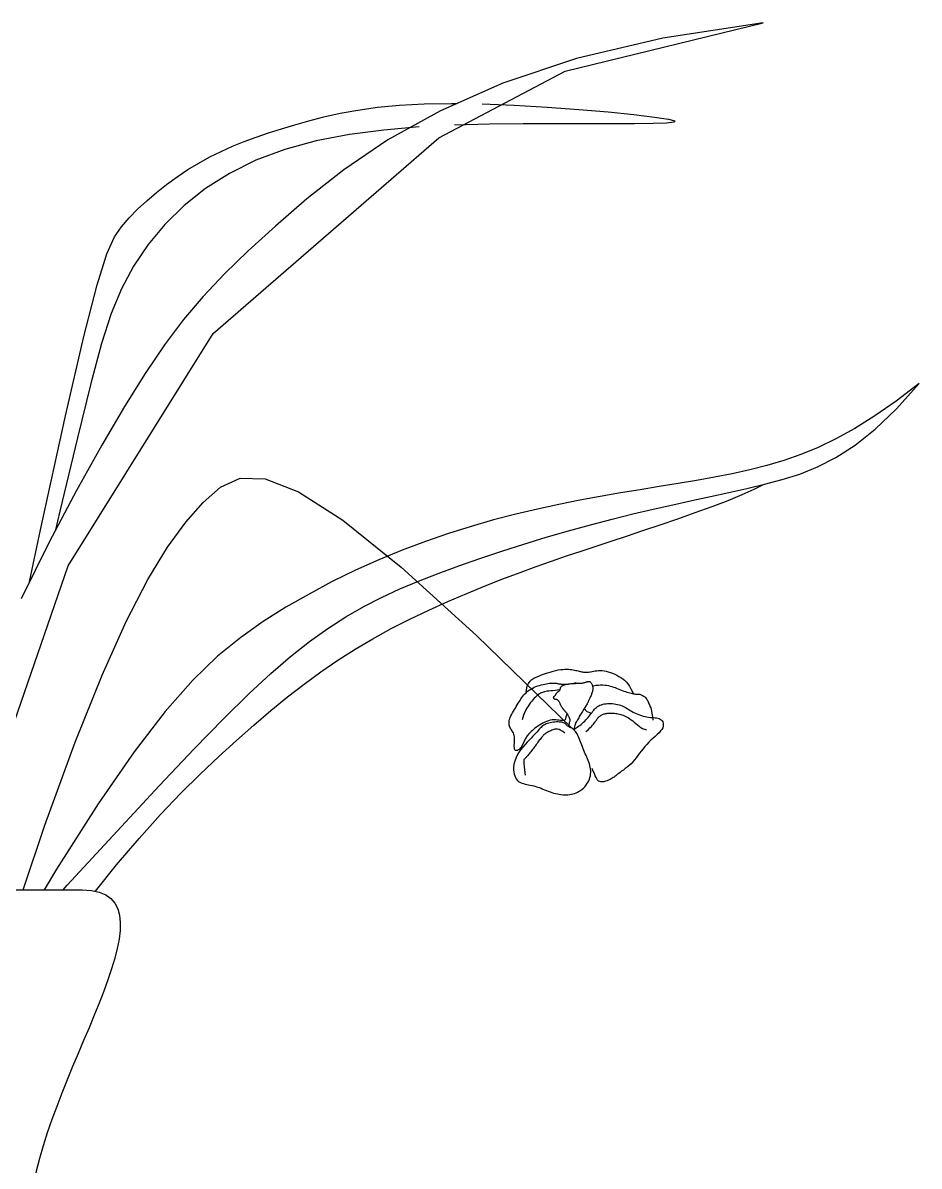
# Model space of a CAD drawing. Header units: millimetres. Extents: x 0 to 25200, y 0 to 17820.
# Drawn here: x 20059.4 to 20217.1, y 10613 to 10814 of the extents above; entities that cross this region are included whole.
import ezdxf

# ---------------------------------------------------------------- set-up
doc = ezdxf.new("R2010")
doc.units = ezdxf.units.MM
doc.header["$LTSCALE"] = 100
doc.header["$MEASUREMENT"] = 0
doc.layers.add('CO-TREE', color=251, linetype='Continuous')

# ---------------------------------------------------------------- blocks, each defined once
blk = doc.blocks.new('T-306')
at = {"layer": 'CO-TREE'}
for p, q in [((107.97, 393.62), (142.77, 402.11)), ((142.77, 402.11), (125.12, 399.44)), ((125.12, 399.44), (109.95, 395.84)), ((109.95, 395.84), (96.99, 391.51)), ((85.71, 381.89), (107.97, 393.62)), ((96.99, 391.51), (86.02, 386.67)), ((65.51, 385.58), (68.36, 386.21)), ((68.36, 386.21), (71.49, 386.78)), ((71.49, 386.78), (74.96, 387.26)), ((74.96, 387.26), (78.82, 387.63)), ((86.02, 386.67), (76.77, 381.53)), ((78.82, 387.63), (83.14, 387.87)), ((83.14, 387.87), (87.98, 387.95)), ((87.98, 387.95), (88.89, 387.94)), ((93.33, 387.87), (99.01, 387.65)), ((99.01, 387.65), (104.77, 387.31)), ((104.77, 387.31), (110.36, 386.9)), ((110.36, 386.9), (115.54, 386.45)), ((115.54, 386.45), (120.06, 385.99)), ((58.06, 383.49), (60.41, 384.2)), ((60.41, 384.2), (62.88, 384.9)), ((62.88, 384.9), (65.51, 385.58)), ((94.65, 384.29), (88.51, 384.13)), ((100.59, 384.35), (94.65, 384.29)), ((106.23, 384.35), (100.59, 384.35)), ((111.45, 384.33), (106.23, 384.35)), ((116.14, 384.33), (111.45, 384.33)), ((120.17, 384.35), (116.14, 384.33)), ((120.06, 385.99), (123.67, 385.55)), ((123.42, 384.4), (120.17, 384.35)), ((125.76, 384.5), (123.42, 384.4)), ((123.67, 385.55), (126.12, 385.17)), ((127.08, 384.65), (125.76, 384.5)), ((126.12, 385.17), (127.24, 384.87)), ((127.24, 384.87), (127.08, 384.65)), ((51.49, 381.24), (53.6, 382.03)), ((53.6, 382.03), (55.79, 382.77)), ((55.79, 382.77), (58.06, 383.49)), ((69.99, 382.46), (64.14, 381.34)), ((76.07, 383.27), (69.99, 382.46)), ((82.28, 383.8), (76.07, 383.27)), ((46.05, 347.5), (85.71, 381.89)), ((47.42, 379.51), (49.43, 380.41)), ((49.43, 380.41), (51.49, 381.24)), ((64.14, 381.34), (58.63, 379.84)), ((76.77, 381.53), (69.01, 376.29)), ((43.5, 377.46), (45.45, 378.53)), ((45.45, 378.53), (47.42, 379.51)), ((58.63, 379.84), (53.54, 377.94)), ((39.67, 375.04), (41.57, 376.3)), ((41.57, 376.3), (43.5, 377.46)), ((53.54, 377.94), (48.9, 375.64)), ((69.01, 376.29), (62.49, 371.16)), ((37.82, 373.7), (39.67, 375.04)), ((48.9, 375.64), (44.69, 372.97)), ((34.34, 370.84), (36.04, 372.3)), ((36.04, 372.3), (37.82, 373.7)), ((44.69, 372.97), (40.9, 369.98)), ((32.74, 369.33), (34.34, 370.84)), ((40.9, 369.98), (37.54, 366.68)), ((62.49, 371.16), (56.97, 366.35)), ((31.26, 367.8), (32.74, 369.33)), ((28.67, 364.48), (29.91, 366.25)), ((29.91, 366.25), (31.26, 367.8)), ((37.54, 366.68), (34.58, 363.12)), ((56.97, 366.35), (52.21, 362)), ((27.32, 361.49), (28.67, 364.48)), ((34.58, 363.12), (32.03, 359.32)), ((52.21, 362), (48.04, 357.96)), ((25.6, 356.06), (27.32, 361.49)), ((32.03, 359.32), (29.88, 355.32)), ((48.04, 357.96), (44.29, 354)), ((23.26, 346.97), (25.6, 356.06)), ((29.88, 355.32), (28.07, 351)), ((44.29, 354), (40.82, 349.92)), ((28.07, 351), (26.37, 345.72)), ((40.82, 349.92), (37.46, 345.48)), ((20.03, 333), (23.26, 346.97)), ((20.55, 306.65), (46.05, 347.5)), ((26.37, 345.72), (24.49, 338.69)), ((37.46, 345.48), (34.04, 340.47)), ((34.04, 340.47), (30.42, 334.66)), ((24.49, 338.69), (22.14, 329.12)), ((170.23, 338.7), (166.17, 335.61)), ((166.24, 334.25), (170.23, 338.7)), ((30.42, 334.66), (26.43, 327.85)), ((166.17, 335.61), (162.41, 332.99)), ((162.5, 330.68), (166.24, 334.25)), ((15.65, 312.93), (20.03, 333)), ((162.41, 332.99), (158.9, 330.79)), ((158.9, 330.79), (155.6, 328.97)), ((158.97, 327.86), (162.5, 330.68)), ((22.14, 329.12), (19.05, 316.22)), ((26.43, 327.85), (21.97, 319.86)), ((155.6, 328.97), (152.45, 327.46)), ((155.6, 325.69), (158.97, 327.86)), ((149.41, 326.21), (146.42, 325.17)), ((152.45, 327.46), (149.41, 326.21)), ((143.44, 324.29), (140.42, 323.52)), ((146.42, 325.17), (143.44, 324.29)), ((149.21, 322.77), (152.36, 324.03)), ((152.36, 324.03), (155.6, 325.69)), ((47.32, 320.45), (50.78, 322.02)), ((50.78, 322.02), (55.18, 321.93)), ((55.18, 321.93), (61.02, 319.66)), ((134.23, 322.2), (131.05, 321.63)), ((137.35, 322.83), (134.23, 322.2)), ((140.42, 323.52), (137.35, 322.83)), ((143.02, 320.99), (146.11, 321.8)), ((146.11, 321.8), (149.21, 322.77)), ((21.97, 319.86), (17.18, 310.81)), ((44.28, 317.75), (47.32, 320.45)), ((121.12, 320), (117.67, 319.44)), ((124.5, 320.55), (121.12, 320)), ((127.81, 321.08), (124.5, 320.55)), ((131.05, 321.63), (127.81, 321.08)), ((136.74, 319.52), (139.9, 320.24)), ((139.12, 319.15), (141.21, 320.09)), ((139.9, 320.24), (143.02, 320.99)), ((141.21, 320.09), (142.82, 320.94)), ((41.23, 314.31), (44.28, 317.75)), ((61.02, 319.66), (68.82, 314.67)), ((110.52, 318.16), (106.84, 317.42)), ((114.13, 318.82), (110.52, 318.16)), ((117.67, 319.44), (114.13, 318.82)), ((126.88, 317.36), (130.24, 318.09)), ((130.24, 318.09), (133.52, 318.81)), ((133.52, 318.81), (136.74, 319.52)), ((133.84, 317.07), (136.63, 318.13)), ((136.63, 318.13), (139.12, 319.15)), ((19.05, 316.22), (18.21, 312.74)), ((99.26, 315.7), (95.37, 314.69)), ((103.08, 316.61), (99.26, 315.7)), ((106.84, 317.42), (103.08, 316.61)), ((116.21, 314.84), (119.87, 315.75)), ((119.87, 315.75), (123.43, 316.58)), ((123.43, 316.58), (126.88, 317.36)), ((127.75, 314.89), (130.85, 315.98)), ((130.85, 315.98), (133.84, 317.07)), ((38.01, 309.92), (41.23, 314.31)), ((68.82, 314.67), (79.1, 306.42)), ((95.37, 314.69), (91.43, 313.56)), ((108.56, 312.78), (112.43, 313.85)), ((112.43, 313.85), (116.21, 314.84)), ((121.62, 312.81), (124.64, 313.83)), ((124.64, 313.83), (127.75, 314.89)), ((13.73, 303.82), (15.65, 312.93)), ((87.43, 312.31), (83.39, 310.92)), ((91.43, 313.56), (87.43, 312.31)), ((100.71, 310.44), (104.64, 311.64)), ((104.64, 311.64), (108.56, 312.78)), ((116.02, 310.96), (118.75, 311.86)), ((118.75, 311.86), (121.62, 312.81)), ((17.18, 310.81), (12.26, 300.85)), ((34.53, 304.21), (38.01, 309.92)), ((83.39, 310.92), (79.3, 309.38)), ((96.81, 309.2), (100.71, 310.44)), ((110.79, 309.23), (113.38, 310.09)), ((113.38, 310.09), (116.02, 310.96)), ((75.19, 307.69), (71.08, 305.85)), ((79.3, 309.38), (75.19, 307.69)), ((89.23, 306.61), (92.97, 307.92)), ((92.97, 307.92), (96.81, 309.2)), ((105.57, 307.46), (108.2, 308.36)), ((108.2, 308.36), (110.79, 309.23)), ((5.98, 264.58), (20.55, 306.65)), ((71.08, 305.85), (66.97, 303.85)), ((79.1, 306.42), (92.36, 294.4)), ((85.62, 305.28), (89.23, 306.61)), ((100.01, 305.46), (102.85, 306.49)), ((102.85, 306.49), (105.57, 307.46)), ((30.72, 296.82), (34.53, 304.21)), ((66.97, 303.85), (62.89, 301.67)), ((78.88, 302.56), (82.18, 303.94)), ((82.18, 303.94), (85.62, 305.28)), ((93.87, 303.1), (97.01, 304.32)), ((97.01, 304.32), (100.01, 305.46)), ((62.89, 301.67), (58.84, 299.33)), ((75.67, 301.07), (78.88, 302.56)), ((87.32, 300.36), (90.63, 301.77)), ((90.63, 301.77), (93.87, 303.1)), ((72.51, 299.45), (75.67, 301.07)), ((83.98, 298.85), (87.32, 300.36)), ((58.84, 299.33), (54.85, 296.81)), ((66.22, 295.62), (69.38, 297.65)), ((69.38, 297.65), (72.51, 299.45)), ((80.64, 297.26), (83.98, 298.85)), ((26.49, 287.4), (30.72, 296.82)), ((54.85, 296.81), (50.88, 294.04)), ((62.99, 293.32), (66.22, 295.62)), ((74.12, 293.81), (77.34, 295.58)), ((77.34, 295.58), (80.64, 297.26)), ((50.88, 294.04), (46.81, 290.73)), ((71, 291.97), (74.12, 293.81)), ((92.36, 294.4), (109.12, 278.07)), ((59.66, 290.7), (62.99, 293.32)), ((67.96, 290.02), (71, 291.97)), ((46.81, 290.73), (42.44, 286.51)), ((56.16, 287.69), (59.66, 290.7)), ((64.98, 287.98), (67.96, 290.02)), ((52.31, 284.12), (56.16, 287.69)), ((62.04, 285.83), (64.98, 287.98)), ((103.81, 287.43), (104.31, 287.61)), ((104.31, 287.61), (104.82, 287.79)), ((104.82, 287.79), (105.32, 287.95)), ((105.32, 287.95), (105.82, 288.09)), ((105.82, 288.09), (106.3, 288.21)), ((106.3, 288.21), (106.75, 288.31)), ((106.75, 288.31), (107.17, 288.38)), ((107.17, 288.38), (107.55, 288.42)), ((107.55, 288.42), (107.91, 288.44)), ((107.91, 288.44), (108.24, 288.45)), ((108.24, 288.45), (108.55, 288.43)), ((108.55, 288.43), (108.83, 288.41)), ((108.83, 288.41), (109.1, 288.37)), ((109.1, 288.37), (109.35, 288.33)), ((109.35, 288.33), (109.59, 288.29)), ((109.59, 288.29), (109.82, 288.24)), ((109.82, 288.24), (110.03, 288.19)), ((110.03, 288.19), (110.24, 288.14)), ((110.24, 288.14), (110.44, 288.1)), ((110.44, 288.1), (110.63, 288.05)), ((110.63, 288.05), (110.82, 288.01)), ((110.82, 288.01), (111, 287.98)), ((111, 287.98), (111.17, 287.95)), ((111.17, 287.95), (111.34, 287.94)), ((111.34, 287.94), (111.51, 287.93)), ((111.51, 287.93), (111.69, 287.92)), ((111.69, 287.92), (111.87, 287.93)), ((111.87, 287.93), (112.06, 287.95)), ((112.06, 287.95), (112.27, 287.97)), ((112.27, 287.97), (112.48, 288.01)), ((112.48, 288.01), (112.72, 288.05)), ((112.72, 288.05), (112.97, 288.1)), ((112.97, 288.1), (113.24, 288.14)), ((113.24, 288.14), (113.52, 288.18)), ((113.52, 288.18), (113.82, 288.21)), ((113.82, 288.21), (114.13, 288.23)), ((114.13, 288.23), (114.46, 288.21)), ((114.46, 288.21), (114.81, 288.18)), ((114.81, 288.18), (115.17, 288.11)), ((115.17, 288.11), (115.54, 288.01)), ((115.54, 288.01), (115.92, 287.88)), ((115.92, 287.88), (116.29, 287.73)), ((116.29, 287.73), (116.67, 287.56)), ((116.67, 287.56), (117.04, 287.38)), ((21.76, 275.59), (26.49, 287.4)), ((42.44, 286.51), (37.6, 281.02)), ((59.11, 283.56), (62.04, 285.83)), ((101.28, 285.45), (101.49, 285.95)), ((101.49, 285.95), (101.77, 286.33)), ((101.77, 286.33), (102.09, 286.62)), ((102.09, 286.62), (102.47, 286.85)), ((102.47, 286.85), (102.88, 287.05)), ((102.88, 287.05), (103.34, 287.24)), ((103.13, 285.5), (103.45, 285.6)), ((103.34, 287.24), (103.81, 287.43)), ((103.45, 285.6), (103.76, 285.69)), ((103.76, 285.69), (104.07, 285.77)), ((104.07, 285.77), (104.37, 285.84)), ((104.37, 285.84), (104.66, 285.89)), ((104.66, 285.89), (104.93, 285.93)), ((104.93, 285.93), (105.18, 285.97)), ((105.18, 285.97), (105.42, 285.99)), ((105.42, 285.99), (105.63, 286)), ((105.63, 286), (105.83, 286.01)), ((105.83, 286.01), (106.01, 286)), ((106.01, 286), (106.17, 286)), ((106.17, 286), (106.32, 285.98)), ((106.32, 285.98), (106.45, 285.97)), ((106.45, 285.97), (106.57, 285.95)), ((106.57, 285.95), (106.68, 285.93)), ((106.68, 285.93), (106.8, 285.9)), ((106.8, 285.9), (106.92, 285.88)), ((106.92, 285.88), (107.06, 285.86)), ((107.06, 285.86), (107.22, 285.84)), ((107.22, 285.84), (107.41, 285.83)), ((107.31, 285.44), (107.4, 285.51)), ((107.4, 285.51), (107.53, 285.58)), ((107.41, 285.83), (107.63, 285.81)), ((107.53, 285.58), (107.67, 285.64)), ((107.63, 285.81), (107.88, 285.81)), ((107.67, 285.64), (107.83, 285.7)), ((107.83, 285.7), (108, 285.75)), ((107.88, 285.81), (108.16, 285.81)), ((108, 285.75), (108.18, 285.8)), ((108.16, 285.81), (108.46, 285.83)), ((108.18, 285.8), (108.37, 285.84)), ((108.37, 285.84), (108.56, 285.87)), ((108.46, 285.83), (108.79, 285.87)), ((108.56, 285.87), (108.74, 285.9)), ((108.74, 285.9), (108.93, 285.92)), ((108.79, 285.87), (109.13, 285.92)), ((108.93, 285.92), (109.11, 285.94)), ((109.11, 285.94), (109.29, 285.95)), ((109.13, 285.92), (109.5, 286)), ((109.29, 285.95), (109.46, 285.96)), ((109.46, 285.96), (109.63, 285.96)), ((109.5, 286), (109.87, 286.1)), ((109.63, 285.96), (109.8, 285.96)), ((109.87, 286.1), (109.79, 285.96)), ((109.8, 285.96), (109.96, 285.97)), ((109.96, 285.97), (110.11, 285.97)), ((110.11, 285.97), (110.26, 285.97)), ((110.26, 285.97), (110.41, 285.98)), ((110.41, 285.98), (110.55, 285.98)), ((110.55, 285.98), (110.69, 285.99)), ((110.69, 285.99), (110.82, 286)), ((110.82, 286), (110.95, 286.01)), ((110.95, 286.01), (111.07, 286.03)), ((111.07, 286.03), (111.19, 286.05)), ((111.19, 286.05), (111.3, 286.08)), ((111.3, 286.08), (111.41, 286.11)), ((111.41, 286.11), (111.52, 286.14)), ((111.52, 286.14), (111.62, 286.17)), ((111.62, 286.17), (111.71, 286.2)), ((111.71, 286.2), (111.8, 286.22)), ((111.8, 286.22), (111.89, 286.25)), ((111.89, 286.25), (111.96, 286.27)), ((111.96, 286.27), (112.04, 286.29)), ((112.04, 286.29), (112.1, 286.3)), ((112.1, 286.3), (112.17, 286.3)), ((112.17, 286.3), (112.23, 286.29)), ((112.23, 286.29), (112.29, 286.27)), ((112.29, 286.27), (112.35, 286.23)), ((112.35, 286.23), (112.41, 286.18)), ((112.41, 286.18), (112.47, 286.11)), ((112.47, 286.11), (112.53, 286.02)), ((112.53, 286.02), (112.59, 285.92)), ((112.59, 285.92), (112.65, 285.81)), ((112.65, 285.81), (112.7, 285.69)), ((112.7, 285.69), (112.74, 285.57)), ((112.74, 285.57), (112.78, 285.44)), ((112.76, 285.51), (112.89, 285.55)), ((112.89, 285.55), (113.36, 285.62)), ((113.36, 285.62), (113.8, 285.66)), ((113.8, 285.66), (114.2, 285.68)), ((114.2, 285.68), (114.57, 285.68)), ((114.57, 285.68), (114.92, 285.66)), ((114.92, 285.66), (115.24, 285.62)), ((115.24, 285.62), (115.56, 285.57)), ((115.56, 285.57), (115.86, 285.49)), ((117.04, 287.38), (117.4, 287.18)), ((117.4, 287.18), (117.75, 286.98)), ((117.75, 286.98), (118.08, 286.76)), ((118.08, 286.76), (118.39, 286.52)), ((118.39, 286.52), (118.7, 286.23)), ((118.7, 286.23), (119, 285.88)), ((119, 285.88), (119.29, 285.44)), ((47.89, 279.77), (52.31, 284.12)), ((56.16, 281.16), (59.11, 283.56)), ((100.35, 283.47), (100.52, 283.7)), ((100.52, 283.7), (100.7, 283.92)), ((100.7, 283.92), (100.88, 284.12)), ((100.88, 284.12), (101.08, 284.32)), ((101.08, 284.32), (101.28, 284.5)), ((101.11, 284.35), (101.14, 284.79)), ((101.14, 284.79), (101.28, 285.45)), ((101.28, 284.5), (101.5, 284.68)), ((101.5, 284.68), (101.73, 284.84)), ((101.73, 284.84), (101.98, 284.99)), ((101.98, 284.99), (102.24, 285.13)), ((102.24, 285.13), (102.53, 285.27)), ((102.72, 283.53), (102.52, 283.33)), ((102.53, 285.27), (102.82, 285.39)), ((102.91, 283.71), (102.72, 283.53)), ((102.82, 285.39), (103.13, 285.5)), ((103.1, 283.86), (102.91, 283.71)), ((103.27, 284), (103.1, 283.86)), ((103.45, 284.12), (103.27, 284)), ((103.61, 284.22), (103.45, 284.12)), ((103.77, 284.3), (103.61, 284.22)), ((103.94, 284.37), (103.77, 284.3)), ((104.12, 284.43), (103.94, 284.37)), ((104.32, 284.48), (104.12, 284.43)), ((104.54, 284.53), (104.32, 284.48)), ((104.79, 284.56), (104.54, 284.53)), ((105.08, 284.6), (104.79, 284.56)), ((105.42, 284.63), (105.08, 284.6)), ((105.78, 284.67), (105.42, 284.63)), ((106.18, 284.71), (105.78, 284.67)), ((105.93, 283.48), (105.94, 283.5)), ((105.94, 283.53), (105.95, 283.56)), ((105.94, 283.5), (105.94, 283.53)), ((105.95, 283.58), (105.96, 283.6)), ((105.95, 283.56), (105.95, 283.58)), ((105.96, 283.6), (105.98, 283.63)), ((105.98, 283.63), (105.99, 283.65)), ((105.99, 283.65), (106, 283.66)), ((106, 283.66), (106.02, 283.68)), ((106.02, 283.68), (106.03, 283.7)), ((106.03, 283.7), (106.05, 283.71)), ((106.05, 283.71), (106.07, 283.73)), ((106.07, 283.73), (106.08, 283.74)), ((106.08, 283.74), (106.1, 283.75)), ((106.1, 283.75), (106.12, 283.77)), ((106.12, 283.77), (106.14, 283.78)), ((106.14, 283.78), (106.15, 283.79)), ((106.15, 283.79), (106.17, 283.81)), ((106.17, 283.81), (106.19, 283.82)), ((106.6, 284.76), (106.18, 284.71)), ((106.19, 283.82), (106.21, 283.84)), ((106.21, 283.84), (106.23, 283.87)), ((106.23, 283.87), (106.25, 283.9)), ((106.25, 283.9), (106.27, 283.93)), ((106.27, 283.93), (106.29, 283.96)), ((106.29, 283.96), (106.31, 284)), ((106.31, 284), (106.33, 284.03)), ((106.33, 284.03), (106.35, 284.07)), ((106.35, 284.07), (106.37, 284.11)), ((106.37, 284.11), (106.39, 284.14)), ((106.39, 284.14), (106.41, 284.18)), ((106.41, 284.18), (106.43, 284.21)), ((106.43, 284.21), (106.46, 284.25)), ((106.46, 284.25), (106.48, 284.28)), ((106.48, 284.28), (106.51, 284.32)), ((106.51, 284.32), (106.54, 284.35)), ((106.54, 284.35), (106.58, 284.39)), ((106.58, 284.39), (106.63, 284.42)), ((107.04, 284.82), (106.6, 284.76)), ((106.63, 284.42), (106.69, 284.46)), ((106.69, 284.46), (106.74, 284.5)), ((106.74, 284.5), (106.81, 284.55)), ((106.81, 284.55), (106.87, 284.6)), ((106.87, 284.6), (106.93, 284.65)), ((106.93, 284.65), (106.98, 284.7)), ((106.98, 284.7), (107.03, 284.76)), ((107.03, 284.76), (107.06, 284.83)), ((107.06, 284.82), (107.04, 284.82)), ((107.06, 284.83), (107.09, 284.9)), ((107.09, 284.9), (107.1, 284.97)), ((107.1, 284.97), (107.11, 285.05)), ((107.11, 285.05), (107.13, 285.13)), ((107.13, 285.13), (107.15, 285.21)), ((107.15, 285.21), (107.18, 285.29)), ((107.18, 285.29), (107.23, 285.37)), ((107.23, 285.37), (107.31, 285.44)), ((112.37, 283.52), (112.31, 283.38)), ((112.43, 283.66), (112.37, 283.52)), ((112.5, 283.81), (112.43, 283.66)), ((112.56, 283.95), (112.5, 283.81)), ((112.61, 284.1), (112.56, 283.95)), ((112.67, 284.24), (112.61, 284.1)), ((112.71, 284.38), (112.67, 284.24)), ((112.75, 284.51), (112.71, 284.38)), ((112.78, 284.65), (112.75, 284.51)), ((112.78, 285.44), (112.8, 285.31)), ((112.8, 284.78), (112.78, 284.65)), ((112.8, 285.31), (112.82, 285.17)), ((112.82, 284.91), (112.8, 284.78)), ((112.82, 285.17), (112.82, 285.04)), ((112.82, 285.04), (112.82, 284.91)), ((115.86, 285.49), (116.17, 285.41)), ((116.17, 285.41), (116.47, 285.31)), ((116.47, 285.31), (116.78, 285.2)), ((116.78, 285.2), (117.08, 285.08)), ((117.08, 285.08), (117.39, 284.96)), ((117.39, 284.96), (117.69, 284.84)), ((117.69, 284.84), (117.98, 284.72)), ((117.98, 284.72), (118.27, 284.61)), ((118.27, 284.61), (118.55, 284.51)), ((118.55, 284.51), (118.81, 284.42)), ((118.81, 284.42), (119.07, 284.34)), ((119.07, 284.34), (119.32, 284.27)), ((119.29, 285.44), (119.59, 284.9)), ((119.32, 284.27), (119.55, 284.21)), ((119.55, 284.21), (119.77, 284.16)), ((119.59, 284.9), (119.9, 284.24)), ((119.77, 284.16), (119.97, 284.12)), ((119.9, 284.24), (119.95, 284.13)), ((119.97, 284.12), (120.15, 284.1)), ((120.15, 284.1), (120.31, 284.08)), ((120.31, 284.08), (120.45, 284.07)), ((120.45, 284.07), (120.58, 284.06)), ((120.58, 284.06), (120.69, 284.06)), ((120.69, 284.06), (120.79, 284.06)), ((120.79, 284.06), (120.89, 284.05)), ((120.89, 284.05), (120.99, 284.04)), ((120.99, 284.04), (121.09, 284.03)), ((121.09, 284.03), (121.2, 284)), ((121.2, 284), (121.31, 283.96)), ((121.31, 283.96), (121.44, 283.9)), ((121.44, 283.9), (121.57, 283.84)), ((121.57, 283.84), (121.7, 283.76)), ((121.7, 283.76), (121.84, 283.66)), ((121.84, 283.66), (121.97, 283.56)), ((121.97, 283.56), (122.09, 283.45)), ((99.02, 281.34), (99.19, 281.62)), ((99.19, 281.62), (99.35, 281.9)), ((99.35, 281.9), (99.52, 282.18)), ((99.52, 282.18), (99.68, 282.45)), ((99.68, 282.45), (99.84, 282.71)), ((99.84, 282.71), (100.01, 282.97)), ((100.01, 282.97), (100.18, 283.22)), ((100.18, 283.22), (100.35, 283.47)), ((101.21, 281.57), (101, 281.19)), ((101.43, 281.93), (101.21, 281.57)), ((101.66, 282.27), (101.43, 281.93)), ((101.88, 282.57), (101.66, 282.27)), ((102.1, 282.85), (101.88, 282.57)), ((102.32, 283.11), (102.1, 282.85)), ((102.52, 283.33), (102.32, 283.11)), ((105.93, 283.45), (105.93, 283.48)), ((105.93, 283.42), (105.93, 283.45)), ((105.94, 283.39), (105.93, 283.42)), ((105.94, 283.35), (105.94, 283.39)), ((105.95, 283.32), (105.94, 283.35)), ((105.96, 283.29), (105.95, 283.32)), ((105.98, 283.26), (105.96, 283.29)), ((106, 283.23), (105.98, 283.26)), ((106.02, 283.21), (106, 283.23)), ((106.05, 283.18), (106.02, 283.21)), ((106.08, 283.17), (106.05, 283.18)), ((106.12, 283.15), (106.08, 283.17)), ((106.16, 283.14), (106.12, 283.15)), ((106.2, 283.13), (106.16, 283.14)), ((106.25, 283.13), (106.2, 283.13)), ((106.31, 283.12), (106.25, 283.13)), ((106.36, 283.11), (106.31, 283.12)), ((106.41, 283.1), (106.36, 283.11)), ((106.47, 283.09), (106.41, 283.1)), ((106.52, 283.07), (106.47, 283.09)), ((106.58, 283.04), (106.52, 283.07)), ((106.63, 283.01), (106.58, 283.04)), ((106.68, 282.98), (106.63, 283.01)), ((106.73, 282.94), (106.68, 282.98)), ((106.78, 282.89), (106.73, 282.94)), ((106.83, 282.83), (106.78, 282.89)), ((106.87, 282.77), (106.83, 282.83)), ((106.92, 282.7), (106.87, 282.77)), ((106.96, 282.63), (106.92, 282.7)), ((107, 282.54), (106.96, 282.63)), ((107.04, 282.46), (107, 282.54)), ((107.08, 282.37), (107.04, 282.46)), ((107.12, 282.28), (107.08, 282.37)), ((107.15, 282.19), (107.12, 282.28)), ((107.19, 282.11), (107.15, 282.19)), ((107.24, 282.02), (107.19, 282.11)), ((107.28, 281.94), (107.24, 282.02)), ((107.32, 281.87), (107.28, 281.94)), ((107.37, 281.79), (107.32, 281.87)), ((107.41, 281.72), (107.37, 281.79)), ((107.46, 281.65), (107.41, 281.72)), ((107.51, 281.58), (107.46, 281.65)), ((107.55, 281.52), (107.51, 281.58)), ((107.6, 281.45), (107.55, 281.52)), ((111.33, 281.57), (111.21, 281.4)), ((111.3, 281.53), (111.75, 281.01)), ((111.43, 281.74), (111.33, 281.57)), ((111.54, 281.9), (111.43, 281.74)), ((111.63, 282.05), (111.54, 281.9)), ((111.72, 282.19), (111.63, 282.05)), ((111.8, 282.33), (111.72, 282.19)), ((111.87, 282.45), (111.8, 282.33)), ((111.93, 282.56), (111.87, 282.45)), ((111.98, 282.67), (111.93, 282.56)), ((112.03, 282.78), (111.98, 282.67)), ((112.08, 282.89), (112.03, 282.78)), ((112.13, 283.01), (112.08, 282.89)), ((112.19, 283.13), (112.13, 283.01)), ((112.25, 283.25), (112.19, 283.13)), ((112.31, 283.38), (112.25, 283.25)), ((113.14, 281.41), (113.3, 281.58)), ((113.3, 281.58), (113.47, 281.73)), ((113.47, 281.73), (113.66, 281.87)), ((113.66, 281.87), (113.86, 282)), ((113.86, 282), (114.08, 282.11)), ((114.08, 282.11), (114.32, 282.2)), ((114.32, 282.2), (114.57, 282.28)), ((114.57, 282.28), (114.84, 282.34)), ((114.84, 282.34), (115.12, 282.38)), ((115.12, 282.38), (115.4, 282.41)), ((115.4, 282.41), (115.69, 282.42)), ((115.69, 282.42), (115.99, 282.42)), ((115.99, 282.42), (116.28, 282.4)), ((116.28, 282.4), (116.57, 282.37)), ((116.57, 282.37), (116.86, 282.32)), ((116.86, 282.32), (117.15, 282.26)), ((117.15, 282.26), (117.43, 282.19)), ((117.43, 282.19), (117.7, 282.11)), ((117.7, 282.11), (117.96, 282.01)), ((117.96, 282.01), (118.22, 281.9)), ((118.22, 281.9), (118.46, 281.77)), ((118.46, 281.77), (118.7, 281.64)), ((118.7, 281.64), (118.93, 281.5)), ((118.93, 281.5), (119.17, 281.35)), ((122.09, 283.45), (122.2, 283.32)), ((122.2, 283.32), (122.3, 283.18)), ((122.3, 283.18), (122.4, 283.03)), ((122.4, 283.03), (122.48, 282.88)), ((122.48, 282.88), (122.56, 282.72)), ((122.56, 282.72), (122.63, 282.55)), ((122.63, 282.55), (122.7, 282.38)), ((122.7, 282.38), (122.77, 282.2)), ((122.77, 282.2), (122.84, 282.03)), ((122.84, 282.03), (122.92, 281.85)), ((122.92, 281.85), (123, 281.64)), ((123, 281.64), (123.07, 281.39)), ((37.6, 281.02), (32.12, 273.9)), ((42.7, 274.44), (47.89, 279.77)), ((53.18, 278.62), (56.16, 281.16)), ((98.09, 279.25), (98.13, 279.48)), ((98.13, 279.48), (98.2, 279.73)), ((98.2, 279.73), (98.29, 279.98)), ((98.29, 279.98), (98.41, 280.24)), ((98.41, 280.24), (98.55, 280.51)), ((98.55, 280.51), (98.69, 280.79)), ((98.69, 280.79), (98.85, 281.06)), ((98.85, 281.06), (99.02, 281.34)), ((100.5, 279.96), (100.39, 279.52)), ((100.64, 280.38), (100.5, 279.96)), ((100.81, 280.8), (100.64, 280.38)), ((101, 281.19), (100.81, 280.8)), ((105.67, 279.52), (105.34, 279.46)), ((105.99, 279.54), (105.67, 279.52)), ((106.3, 279.54), (105.99, 279.54)), ((106.59, 279.51), (106.3, 279.54)), ((106.87, 279.48), (106.59, 279.51)), ((107.13, 279.44), (106.87, 279.48)), ((107.65, 281.39), (107.6, 281.45)), ((107.69, 281.33), (107.65, 281.39)), ((107.74, 281.28), (107.69, 281.33)), ((107.79, 281.22), (107.74, 281.28)), ((107.83, 281.17), (107.79, 281.22)), ((107.88, 281.12), (107.83, 281.17)), ((107.93, 279.54), (107.84, 279.46)), ((107.93, 281.07), (107.88, 281.12)), ((107.97, 281.02), (107.93, 281.07)), ((107.99, 279.64), (107.93, 279.54)), ((108.02, 280.97), (107.97, 281.02)), ((108.04, 279.76), (107.99, 279.64)), ((108.07, 280.92), (108.02, 280.97)), ((108.07, 279.9), (108.04, 279.76)), ((108.11, 280.87), (108.07, 280.92)), ((108.1, 280.05), (108.07, 279.9)), ((108.13, 280.22), (108.1, 280.05)), ((108.16, 280.82), (108.11, 280.87)), ((108.17, 280.38), (108.13, 280.22)), ((108.21, 280.76), (108.16, 280.82)), ((108.23, 280.55), (108.17, 280.38)), ((108.26, 280.7), (108.21, 280.76)), ((108.28, 280.67), (108.23, 280.55)), ((108.31, 280.62), (108.26, 280.7)), ((108.36, 280.54), (108.31, 280.62)), ((108.41, 280.46), (108.36, 280.54)), ((108.47, 280.37), (108.41, 280.46)), ((108.51, 280.28), (108.47, 280.37)), ((108.56, 280.19), (108.51, 280.28)), ((108.6, 280.11), (108.56, 280.19)), ((108.64, 280.03), (108.6, 280.11)), ((108.67, 279.97), (108.64, 280.03)), ((108.7, 279.92), (108.67, 279.97)), ((108.71, 279.88), (108.7, 279.92)), ((108.73, 279.85), (108.71, 279.88)), ((108.74, 279.83), (108.73, 279.85)), ((108.74, 279.82), (108.74, 279.83)), ((108.75, 279.81), (108.74, 279.82)), ((108.75, 279.8), (108.75, 279.81)), ((108.75, 279.79), (108.75, 279.8)), ((108.76, 279.78), (108.75, 279.79)), ((108.76, 279.76), (108.76, 279.78)), ((108.77, 279.75), (108.76, 279.76)), ((108.78, 279.73), (108.77, 279.75)), ((108.79, 279.71), (108.78, 279.73)), ((108.8, 279.68), (108.79, 279.71)), ((108.81, 279.66), (108.8, 279.68)), ((108.82, 279.63), (108.81, 279.66)), ((108.83, 279.6), (108.82, 279.63)), ((108.84, 279.56), (108.83, 279.6)), ((108.83, 279.38), (108.84, 279.49)), ((108.84, 279.49), (108.84, 279.56)), ((110.13, 279.56), (110.04, 279.39)), ((110.23, 279.73), (110.13, 279.56)), ((110.33, 279.91), (110.23, 279.73)), ((110.43, 280.1), (110.33, 279.91)), ((110.53, 280.28), (110.43, 280.1)), ((110.64, 280.47), (110.53, 280.28)), ((110.75, 280.66), (110.64, 280.47)), ((110.86, 280.85), (110.75, 280.66)), ((110.98, 281.03), (110.86, 280.85)), ((111.1, 281.22), (110.98, 281.03)), ((111.21, 281.4), (111.1, 281.22)), ((111.41, 279.33), (111.61, 279.54)), ((111.61, 279.54), (111.81, 279.76)), ((111.75, 281.01), (112.61, 280.69)), ((111.81, 279.76), (112, 279.98)), ((112, 279.98), (112.18, 280.2)), ((112.18, 280.2), (112.36, 280.42)), ((112.36, 280.42), (112.52, 280.63)), ((112.52, 280.63), (112.68, 280.84)), ((112.68, 280.84), (112.83, 281.04)), ((112.83, 281.04), (112.99, 281.23)), ((112.99, 281.23), (113.14, 281.41)), ((113.36, 279.39), (113.44, 279.51)), ((113.44, 279.51), (113.52, 279.63)), ((113.52, 279.63), (113.6, 279.74)), ((113.6, 279.74), (113.68, 279.84)), ((113.68, 279.84), (113.76, 279.93)), ((113.76, 279.93), (113.85, 280.02)), ((113.85, 280.02), (113.95, 280.11)), ((113.95, 280.11), (114.05, 280.19)), ((114.05, 280.19), (114.16, 280.27)), ((114.16, 280.27), (114.27, 280.34)), ((114.27, 280.34), (114.39, 280.41)), ((114.39, 280.41), (114.52, 280.47)), ((114.52, 280.47), (114.65, 280.52)), ((114.65, 280.52), (114.79, 280.57)), ((114.79, 280.57), (114.93, 280.62)), ((114.93, 280.62), (115.07, 280.65)), ((115.07, 280.65), (115.22, 280.68)), ((115.22, 280.68), (115.37, 280.7)), ((115.37, 280.7), (115.53, 280.72)), ((115.53, 280.72), (115.7, 280.73)), ((115.7, 280.73), (115.87, 280.73)), ((115.87, 280.73), (116.05, 280.73)), ((116.05, 280.73), (116.23, 280.72)), ((116.23, 280.72), (116.43, 280.71)), ((116.43, 280.71), (116.63, 280.69)), ((116.63, 280.69), (116.84, 280.67)), ((116.84, 280.67), (117.05, 280.63)), ((117.05, 280.63), (117.27, 280.59)), ((117.27, 280.59), (117.5, 280.55)), ((117.5, 280.55), (117.72, 280.49)), ((117.72, 280.49), (117.94, 280.42)), ((117.94, 280.42), (118.17, 280.34)), ((118.17, 280.34), (118.4, 280.25)), ((118.4, 280.25), (118.63, 280.14)), ((118.63, 280.14), (118.86, 280.02)), ((118.86, 280.02), (119.09, 279.88)), ((119.09, 279.88), (119.33, 279.72)), ((119.17, 281.35), (119.4, 281.21)), ((119.33, 279.72), (119.58, 279.54)), ((119.4, 281.21), (119.65, 281.06)), ((119.58, 279.54), (119.84, 279.34)), ((119.65, 281.06), (119.9, 280.91)), ((119.9, 280.91), (120.17, 280.77)), ((120.17, 280.77), (120.45, 280.64)), ((120.45, 280.64), (120.74, 280.52)), ((120.74, 280.52), (121.05, 280.4)), ((121.05, 280.4), (121.37, 280.3)), ((121.37, 280.3), (121.68, 280.2)), ((121.68, 280.2), (122, 280.13)), ((122, 280.13), (122.32, 280.06)), ((122.32, 280.06), (122.63, 280.02)), ((122.63, 280.02), (122.94, 279.98)), ((122.94, 279.98), (123.23, 279.96)), ((123.07, 281.39), (123.15, 281.08)), ((123.15, 281.08), (123.23, 280.67)), ((123.23, 280.67), (123.3, 280.14)), ((123.23, 279.96), (123.51, 279.94)), ((123.3, 280.14), (123.37, 279.48)), ((123.51, 279.94), (123.78, 279.92)), ((123.78, 279.92), (124.03, 279.89)), ((124.03, 279.89), (124.27, 279.85)), ((124.27, 279.85), (124.49, 279.78)), ((124.49, 279.78), (124.68, 279.68)), ((124.68, 279.68), (124.86, 279.54)), ((124.86, 279.54), (125, 279.37)), ((50.13, 275.93), (53.18, 278.62)), ((98.08, 279.02), (98.09, 279.25)), ((98.09, 278.81), (98.08, 279.02)), ((98.13, 278.61), (98.09, 278.81)), ((98.18, 278.42), (98.13, 278.61)), ((98.25, 278.24), (98.18, 278.42)), ((98.33, 278.07), (98.25, 278.24)), ((98.42, 277.91), (98.33, 278.07)), ((98.51, 277.77), (98.42, 277.91)), ((98.61, 277.62), (98.51, 277.77)), ((98.71, 277.48), (98.61, 277.62)), ((98.8, 277.33), (98.71, 277.48)), ((102, 277.51), (101.82, 277.34)), ((102.2, 277.69), (102, 277.51)), ((102.41, 277.87), (102.2, 277.69)), ((102.64, 278.05), (102.41, 277.87)), ((102.89, 278.24), (102.64, 278.05)), ((103.02, 277.46), (102.81, 277.22)), ((103.16, 278.42), (102.89, 278.24)), ((103.21, 277.68), (103.02, 277.46)), ((103.44, 278.61), (103.16, 278.42)), ((103.39, 277.88), (103.21, 277.68)), ((103.55, 278.06), (103.39, 277.88)), ((103.74, 278.79), (103.44, 278.61)), ((103.71, 278.22), (103.55, 278.06)), ((103.87, 278.37), (103.71, 278.22)), ((104.05, 278.96), (103.74, 278.79)), ((104.03, 278.5), (103.87, 278.37)), ((104.22, 278.62), (104.03, 278.5)), ((104.36, 279.12), (104.05, 278.96)), ((104.42, 278.73), (104.22, 278.62)), ((104.69, 279.26), (104.36, 279.12)), ((104.64, 278.82), (104.42, 278.73)), ((104.87, 278.91), (104.64, 278.82)), ((105.01, 279.37), (104.69, 279.26)), ((105.11, 278.98), (104.87, 278.91)), ((105.07, 277.47), (104.91, 277.39)), ((105.34, 279.46), (105.01, 279.37)), ((105.24, 277.55), (105.07, 277.47)), ((105.37, 279.04), (105.11, 278.98)), ((105.41, 277.63), (105.24, 277.55)), ((105.63, 279.09), (105.37, 279.04)), ((105.59, 277.7), (105.41, 277.63)), ((105.77, 277.77), (105.59, 277.7)), ((105.89, 279.13), (105.63, 279.09)), ((105.96, 277.84), (105.77, 277.77)), ((106.15, 279.15), (105.89, 279.13)), ((106.16, 277.89), (105.96, 277.84)), ((106.41, 279.17), (106.15, 279.15)), ((106.38, 277.91), (106.16, 277.89)), ((106.62, 277.89), (106.38, 277.91)), ((106.66, 279.17), (106.41, 279.17)), ((106.88, 277.82), (106.62, 277.89)), ((106.9, 279.16), (106.66, 279.17)), ((107.18, 277.69), (106.88, 277.82)), ((107.12, 279.14), (106.9, 279.16)), ((107.33, 279.11), (107.12, 279.14)), ((107.36, 279.41), (107.13, 279.44)), ((107.53, 277.47), (107.18, 277.69)), ((107.52, 279.07), (107.33, 279.11)), ((107.56, 279.4), (107.36, 279.41)), ((107.68, 279.03), (107.52, 279.07)), ((107.91, 277.17), (107.53, 277.47)), ((107.72, 279.42), (107.56, 279.4)), ((107.82, 278.97), (107.68, 279.03)), ((107.84, 279.46), (107.72, 279.42)), ((107.93, 278.91), (107.82, 278.97)), ((108.01, 278.84), (107.93, 278.91)), ((108.08, 278.77), (108.01, 278.84)), ((108.14, 278.7), (108.08, 278.77)), ((108.19, 278.62), (108.14, 278.7)), ((108.25, 278.55), (108.19, 278.62)), ((108.32, 278.48), (108.25, 278.55)), ((108.41, 278.41), (108.32, 278.48)), ((108.52, 278.35), (108.41, 278.41)), ((108.5, 278.36), (108.63, 278.73)), ((108.65, 278.29), (108.52, 278.35)), ((108.63, 278.73), (108.73, 279.01)), ((108.79, 278.22), (108.65, 278.29)), ((108.73, 279.01), (108.79, 279.23)), ((108.79, 279.23), (108.83, 279.38)), ((108.95, 278.15), (108.79, 278.22)), ((109.12, 278.07), (108.95, 278.15)), ((109.28, 277.97), (109.12, 278.07)), ((109.45, 277.84), (109.28, 277.97)), ((109.43, 277.86), (109.55, 277.93)), ((109.61, 277.69), (109.45, 277.84)), ((109.54, 278.06), (109.51, 277.78)), ((109.58, 278.31), (109.54, 278.06)), ((109.55, 277.93), (109.71, 278.03)), ((109.64, 278.53), (109.58, 278.31)), ((109.76, 277.51), (109.61, 277.69)), ((109.7, 278.72), (109.64, 278.53)), ((109.78, 278.9), (109.7, 278.72)), ((109.71, 278.03), (109.89, 278.14)), ((109.91, 277.3), (109.76, 277.51)), ((109.86, 279.07), (109.78, 278.9)), ((109.95, 279.23), (109.86, 279.07)), ((109.89, 278.14), (110.09, 278.27)), ((110.04, 279.39), (109.95, 279.23)), ((110.09, 278.27), (110.3, 278.41)), ((110.3, 278.41), (110.52, 278.57)), ((110.52, 278.57), (110.75, 278.75)), ((110.75, 278.75), (110.98, 278.93)), ((110.98, 278.93), (111.2, 279.13)), ((111.2, 279.13), (111.41, 279.33)), ((111.6, 277.48), (112, 277.81)), ((112, 277.81), (112.32, 278.11)), ((112.32, 278.11), (112.58, 278.36)), ((112.58, 278.36), (112.79, 278.59)), ((112.79, 278.59), (112.95, 278.78)), ((112.95, 278.78), (113.08, 278.96)), ((113.08, 278.96), (113.19, 279.12)), ((113.19, 279.12), (113.27, 279.26)), ((113.27, 279.26), (113.36, 279.39)), ((119.84, 279.34), (120.1, 279.12)), ((120.1, 279.12), (120.38, 278.88)), ((120.38, 278.88), (120.66, 278.65)), ((120.66, 278.65), (120.95, 278.42)), ((120.95, 278.42), (121.26, 278.2)), ((121.26, 278.2), (121.58, 278.02)), ((121.58, 278.02), (121.91, 277.88)), ((121.91, 277.88), (122.26, 277.8)), ((124.74, 277.58), (124.47, 277.27)), ((124.96, 277.87), (124.74, 277.58)), ((125.11, 278.16), (124.96, 277.87)), ((125, 279.37), (125.12, 279.17)), ((125.19, 278.44), (125.11, 278.16)), ((125.12, 279.17), (125.19, 278.95)), ((125.19, 278.95), (125.22, 278.71)), ((125.22, 278.71), (125.19, 278.44)), ((16.44, 261.01), (21.76, 275.59)), ((47, 273.08), (50.13, 275.93)), ((98.88, 277.17), (98.8, 277.33)), ((98.95, 276.99), (98.88, 277.17)), ((99.01, 276.79), (98.95, 276.99)), ((99.04, 276.56), (99.01, 276.79)), ((99.03, 275.4), (99.04, 275.7)), ((99.06, 276.29), (99.04, 276.56)), ((99.04, 275.7), (99.05, 276)), ((99.05, 276), (99.06, 276.29)), ((100.59, 275.46), (100.5, 275.28)), ((100.67, 275.64), (100.59, 275.46)), ((100.75, 275.81), (100.67, 275.64)), ((100.83, 275.97), (100.75, 275.81)), ((100.91, 276.13), (100.83, 275.97)), ((100.99, 276.28), (100.91, 276.13)), ((101.29, 275.61), (100.91, 275.2)), ((101.07, 276.42), (100.99, 276.28)), ((101.17, 276.57), (101.07, 276.42)), ((101.27, 276.71), (101.17, 276.57)), ((101.38, 276.86), (101.27, 276.71)), ((101.65, 275.99), (101.29, 275.61)), ((101.51, 277.01), (101.38, 276.86)), ((101.66, 277.17), (101.51, 277.01)), ((101.98, 276.34), (101.65, 275.99)), ((101.82, 277.34), (101.66, 277.17)), ((102.28, 276.66), (101.98, 276.34)), ((102.56, 276.95), (102.28, 276.66)), ((102.81, 277.22), (102.56, 276.95)), ((103.15, 275.59), (103.01, 275.4)), ((103.28, 275.77), (103.15, 275.59)), ((103.41, 275.94), (103.28, 275.77)), ((103.54, 276.11), (103.41, 275.94)), ((103.66, 276.27), (103.54, 276.11)), ((103.77, 276.41), (103.66, 276.27)), ((103.88, 276.55), (103.77, 276.41)), ((104, 276.68), (103.88, 276.55)), ((104.11, 276.8), (104, 276.68)), ((104.23, 276.91), (104.11, 276.8)), ((104.35, 277.02), (104.23, 276.91)), ((104.48, 277.12), (104.35, 277.02)), ((104.61, 277.21), (104.48, 277.12)), ((104.76, 277.3), (104.61, 277.21)), ((104.91, 277.39), (104.76, 277.3)), ((110.04, 277.07), (109.91, 277.3)), ((110.17, 276.81), (110.04, 277.07)), ((110.3, 276.54), (110.17, 276.81)), ((110.42, 276.26), (110.3, 276.54)), ((110.54, 275.97), (110.42, 276.26)), ((110.66, 275.67), (110.54, 275.97)), ((110.77, 275.37), (110.66, 275.67)), ((122.67, 275.59), (122.31, 275.22)), ((123.05, 275.95), (122.67, 275.59)), ((123.43, 276.3), (123.05, 275.95)), ((123.8, 276.63), (123.43, 276.3)), ((124.16, 276.96), (123.8, 276.63)), ((124.47, 277.27), (124.16, 276.96)), ((32.12, 273.9), (25.8, 264.78)), ((36.52, 267.92), (42.7, 274.44)), ((99.01, 275.1), (99.03, 275.4)), ((99.01, 274.83), (99.01, 275.1)), ((99.02, 274.59), (99.01, 274.83)), ((99.06, 274.4), (99.02, 274.59)), ((99.12, 274.26), (99.06, 274.4)), ((99.21, 274.17), (99.12, 274.26)), ((99.31, 274.13), (99.21, 274.17)), ((99.43, 274.14), (99.31, 274.13)), ((99.64, 273.56), (99.31, 272.9)), ((99.57, 274.17), (99.43, 274.14)), ((99.7, 274.25), (99.57, 274.17)), ((100.08, 274.27), (99.64, 273.56)), ((99.84, 274.34), (99.7, 274.25)), ((99.97, 274.47), (99.84, 274.34)), ((100.09, 274.61), (99.97, 274.47)), ((100.5, 274.75), (100.08, 274.27)), ((100.21, 274.76), (100.09, 274.61)), ((100.31, 274.93), (100.21, 274.76)), ((100.41, 275.1), (100.31, 274.93)), ((100.5, 275.28), (100.41, 275.1)), ((100.91, 275.2), (100.5, 274.75)), ((101.63, 273.58), (101.51, 273.43)), ((101.76, 273.73), (101.63, 273.58)), ((101.89, 273.9), (101.76, 273.73)), ((102.02, 274.07), (101.89, 273.9)), ((102.16, 274.25), (102.02, 274.07)), ((102.3, 274.43), (102.16, 274.25)), ((102.44, 274.62), (102.3, 274.43)), ((102.58, 274.82), (102.44, 274.62)), ((102.72, 275.01), (102.58, 274.82)), ((102.87, 275.2), (102.72, 275.01)), ((103.01, 275.4), (102.87, 275.2)), ((110.89, 275.07), (110.77, 275.37)), ((111.01, 274.77), (110.89, 275.07)), ((111.13, 274.47), (111.01, 274.77)), ((111.25, 274.17), (111.13, 274.47)), ((111.37, 273.87), (111.25, 274.17)), ((111.5, 273.57), (111.37, 273.87)), ((111.62, 273.28), (111.5, 273.57)), ((121.05, 273.66), (120.76, 273.26)), ((121.34, 274.05), (121.05, 273.66)), ((121.65, 274.45), (121.34, 274.05)), ((121.97, 274.84), (121.65, 274.45)), ((122.31, 275.22), (121.97, 274.84)), ((43.74, 270), (47, 273.08)), ((98.94, 271.74), (98.87, 271.23)), ((99.08, 272.3), (98.94, 271.74)), ((99.31, 272.9), (99.08, 272.3)), ((100.68, 272.48), (100.67, 272.36)), ((100.67, 272.36), (100.68, 272.15)), ((100.7, 272.54), (100.68, 272.48)), ((100.68, 272.15), (100.71, 271.82)), ((100.74, 272.59), (100.7, 272.54)), ((100.71, 271.82), (100.76, 271.35)), ((100.79, 272.64), (100.74, 272.59)), ((100.85, 272.7), (100.79, 272.64)), ((100.92, 272.77), (100.85, 272.7)), ((101, 272.85), (100.92, 272.77)), ((101.09, 272.94), (101, 272.85)), ((101.18, 273.05), (101.09, 272.94)), ((101.28, 273.16), (101.18, 273.05)), ((101.39, 273.29), (101.28, 273.16)), ((101.51, 273.43), (101.39, 273.29)), ((111.75, 272.99), (111.62, 273.28)), ((111.88, 272.69), (111.75, 272.99)), ((112, 272.4), (111.88, 272.69)), ((112.12, 272.11), (112, 272.4)), ((112.22, 271.82), (112.12, 272.11)), ((112.31, 271.53), (112.22, 271.82)), ((112.38, 271.23), (112.31, 271.53)), ((119.2, 271.51), (118.86, 271.23)), ((119.54, 271.82), (119.2, 271.51)), ((119.86, 272.16), (119.54, 271.82)), ((120.17, 272.51), (119.86, 272.16)), ((120.47, 272.88), (120.17, 272.51)), ((120.76, 273.26), (120.47, 272.88)), ((40.35, 266.62), (43.74, 270)), ((98.87, 271.23), (98.86, 270.77)), ((98.86, 270.77), (98.9, 270.35)), ((98.9, 270.35), (98.98, 269.99)), ((98.98, 269.99), (99.08, 269.67)), ((99.08, 269.67), (99.2, 269.39)), ((100.76, 271.35), (100.83, 270.68)), ((100.83, 270.68), (100.94, 269.81)), ((112.32, 269.39), (112.39, 269.7)), ((112.43, 270.93), (112.38, 271.23)), ((112.39, 269.7), (112.44, 270)), ((112.46, 270.62), (112.43, 270.93)), ((112.44, 270), (112.46, 270.31)), ((112.46, 270.31), (112.46, 270.62)), ((112.91, 270.51), (112.69, 270.98)), ((113.09, 270.08), (112.91, 270.51)), ((113.25, 269.72), (113.09, 270.08)), ((113.39, 269.4), (113.25, 269.72)), ((116.56, 269.48), (116.41, 269.38)), ((116.7, 269.59), (116.56, 269.48)), ((116.84, 269.7), (116.7, 269.59)), ((116.99, 269.82), (116.84, 269.7)), ((117.16, 269.96), (116.99, 269.82)), ((117.37, 270.12), (117.16, 269.96)), ((117.61, 270.3), (117.37, 270.12)), ((117.89, 270.5), (117.61, 270.3)), ((118.2, 270.72), (117.89, 270.5)), ((118.52, 270.96), (118.2, 270.72)), ((118.86, 271.23), (118.52, 270.96)), ((29.15, 259.99), (36.52, 267.92)), ((99.2, 269.39), (99.34, 269.15)), ((99.34, 269.15), (99.5, 268.95)), ((99.5, 268.95), (99.69, 268.78)), ((99.69, 268.78), (99.89, 268.63)), ((99.89, 268.63), (100.12, 268.51)), ((100.12, 268.51), (100.36, 268.41)), ((100.36, 268.41), (100.63, 268.32)), ((100.63, 268.32), (100.91, 268.25)), ((100.91, 268.25), (101.2, 268.18)), ((101.2, 268.18), (101.51, 268.12)), ((101.51, 268.12), (101.82, 268.06)), ((101.82, 268.06), (102.14, 267.99)), ((102.14, 267.99), (102.46, 267.92)), ((102.46, 267.92), (102.78, 267.83)), ((102.78, 267.83), (103.1, 267.73)), ((103.1, 267.73), (103.41, 267.62)), ((103.41, 267.62), (103.72, 267.5)), ((103.72, 267.5), (104.03, 267.37)), ((110.93, 267.33), (111.17, 267.54)), ((111.17, 267.54), (111.39, 267.76)), ((111.39, 267.76), (111.6, 268)), ((111.6, 268), (111.79, 268.26)), ((111.79, 268.26), (111.96, 268.53)), ((111.96, 268.53), (112.11, 268.81)), ((112.11, 268.81), (112.23, 269.1)), ((112.23, 269.1), (112.32, 269.39)), ((113.53, 269.14), (113.39, 269.4)), ((113.67, 268.93), (113.53, 269.14)), ((113.84, 268.77), (113.67, 268.93)), ((114.03, 268.67), (113.84, 268.77)), ((114.25, 268.62), (114.03, 268.67)), ((114.5, 268.62), (114.25, 268.62)), ((114.77, 268.66), (114.5, 268.62)), ((115.04, 268.73), (114.77, 268.66)), ((115.32, 268.82), (115.04, 268.73)), ((115.59, 268.93), (115.32, 268.82)), ((115.84, 269.05), (115.59, 268.93)), ((116.06, 269.17), (115.84, 269.05)), ((116.25, 269.27), (116.06, 269.17)), ((116.41, 269.38), (116.25, 269.27)), ((36.79, 262.88), (40.35, 266.62)), ((104.03, 267.37), (104.34, 267.24)), ((104.34, 267.24), (104.66, 267.11)), ((104.66, 267.11), (104.97, 266.98)), ((104.97, 266.98), (105.29, 266.87)), ((105.29, 266.87), (105.61, 266.76)), ((105.61, 266.76), (105.93, 266.66)), ((105.93, 266.66), (106.25, 266.58)), ((106.25, 266.58), (106.58, 266.51)), ((106.58, 266.51), (106.9, 266.45)), ((106.9, 266.45), (107.22, 266.41)), ((107.22, 266.41), (107.54, 266.38)), ((107.54, 266.38), (107.85, 266.36)), ((107.85, 266.36), (108.15, 266.36)), ((108.15, 266.36), (108.45, 266.37)), ((108.45, 266.37), (108.75, 266.4)), ((108.75, 266.4), (109.04, 266.45)), ((109.04, 266.45), (109.32, 266.51)), ((109.32, 266.51), (109.6, 266.6)), ((109.6, 266.6), (109.87, 266.7)), ((109.87, 266.7), (110.15, 266.83)), ((110.15, 266.83), (110.41, 266.98)), ((110.41, 266.98), (110.67, 267.14)), ((110.67, 267.14), (110.93, 267.33)), ((25.8, 264.78), (18.47, 253.3)), ((33.03, 258.7), (36.79, 262.88)), ((12.6, 249.64), (16.44, 261.01)), ((20.36, 250.45), (29.15, 259.99)), ((29.05, 254.02), (33.03, 258.7)), ((25.34, 249.41), (29.05, 254.02)), ((18.47, 253.3), (16.28, 249.64)), ((19.62, 249.64), (20.36, 250.45))]:
    blk.add_line(p, q, dxfattribs=at)
blk.add_spline([(-22.96, 249.64), (-4.76, 249.64), (22.96, 249.64)], degree=3, dxfattribs=at)
blk.add_open_spline([(22.96, 249.64), (41.89, 249.64), (-5.1, 189.24), (64.63, 146.44), (28.84, 12.29), (18.66, 3.43)], degree=3, knots=[0, 0, 0, 0, 22.720048, 39.760406, 86.483692, 86.483692, 86.483692, 86.483692], dxfattribs=at)

msp = doc.modelspace()

# ---------------------------------------------------------------- block references
at = {"layer": 'CO-TREE'}
msp.add_blockref('T-306', (20046.87, 10411.91), dxfattribs=at)

doc.saveas('drawing.dxf')
